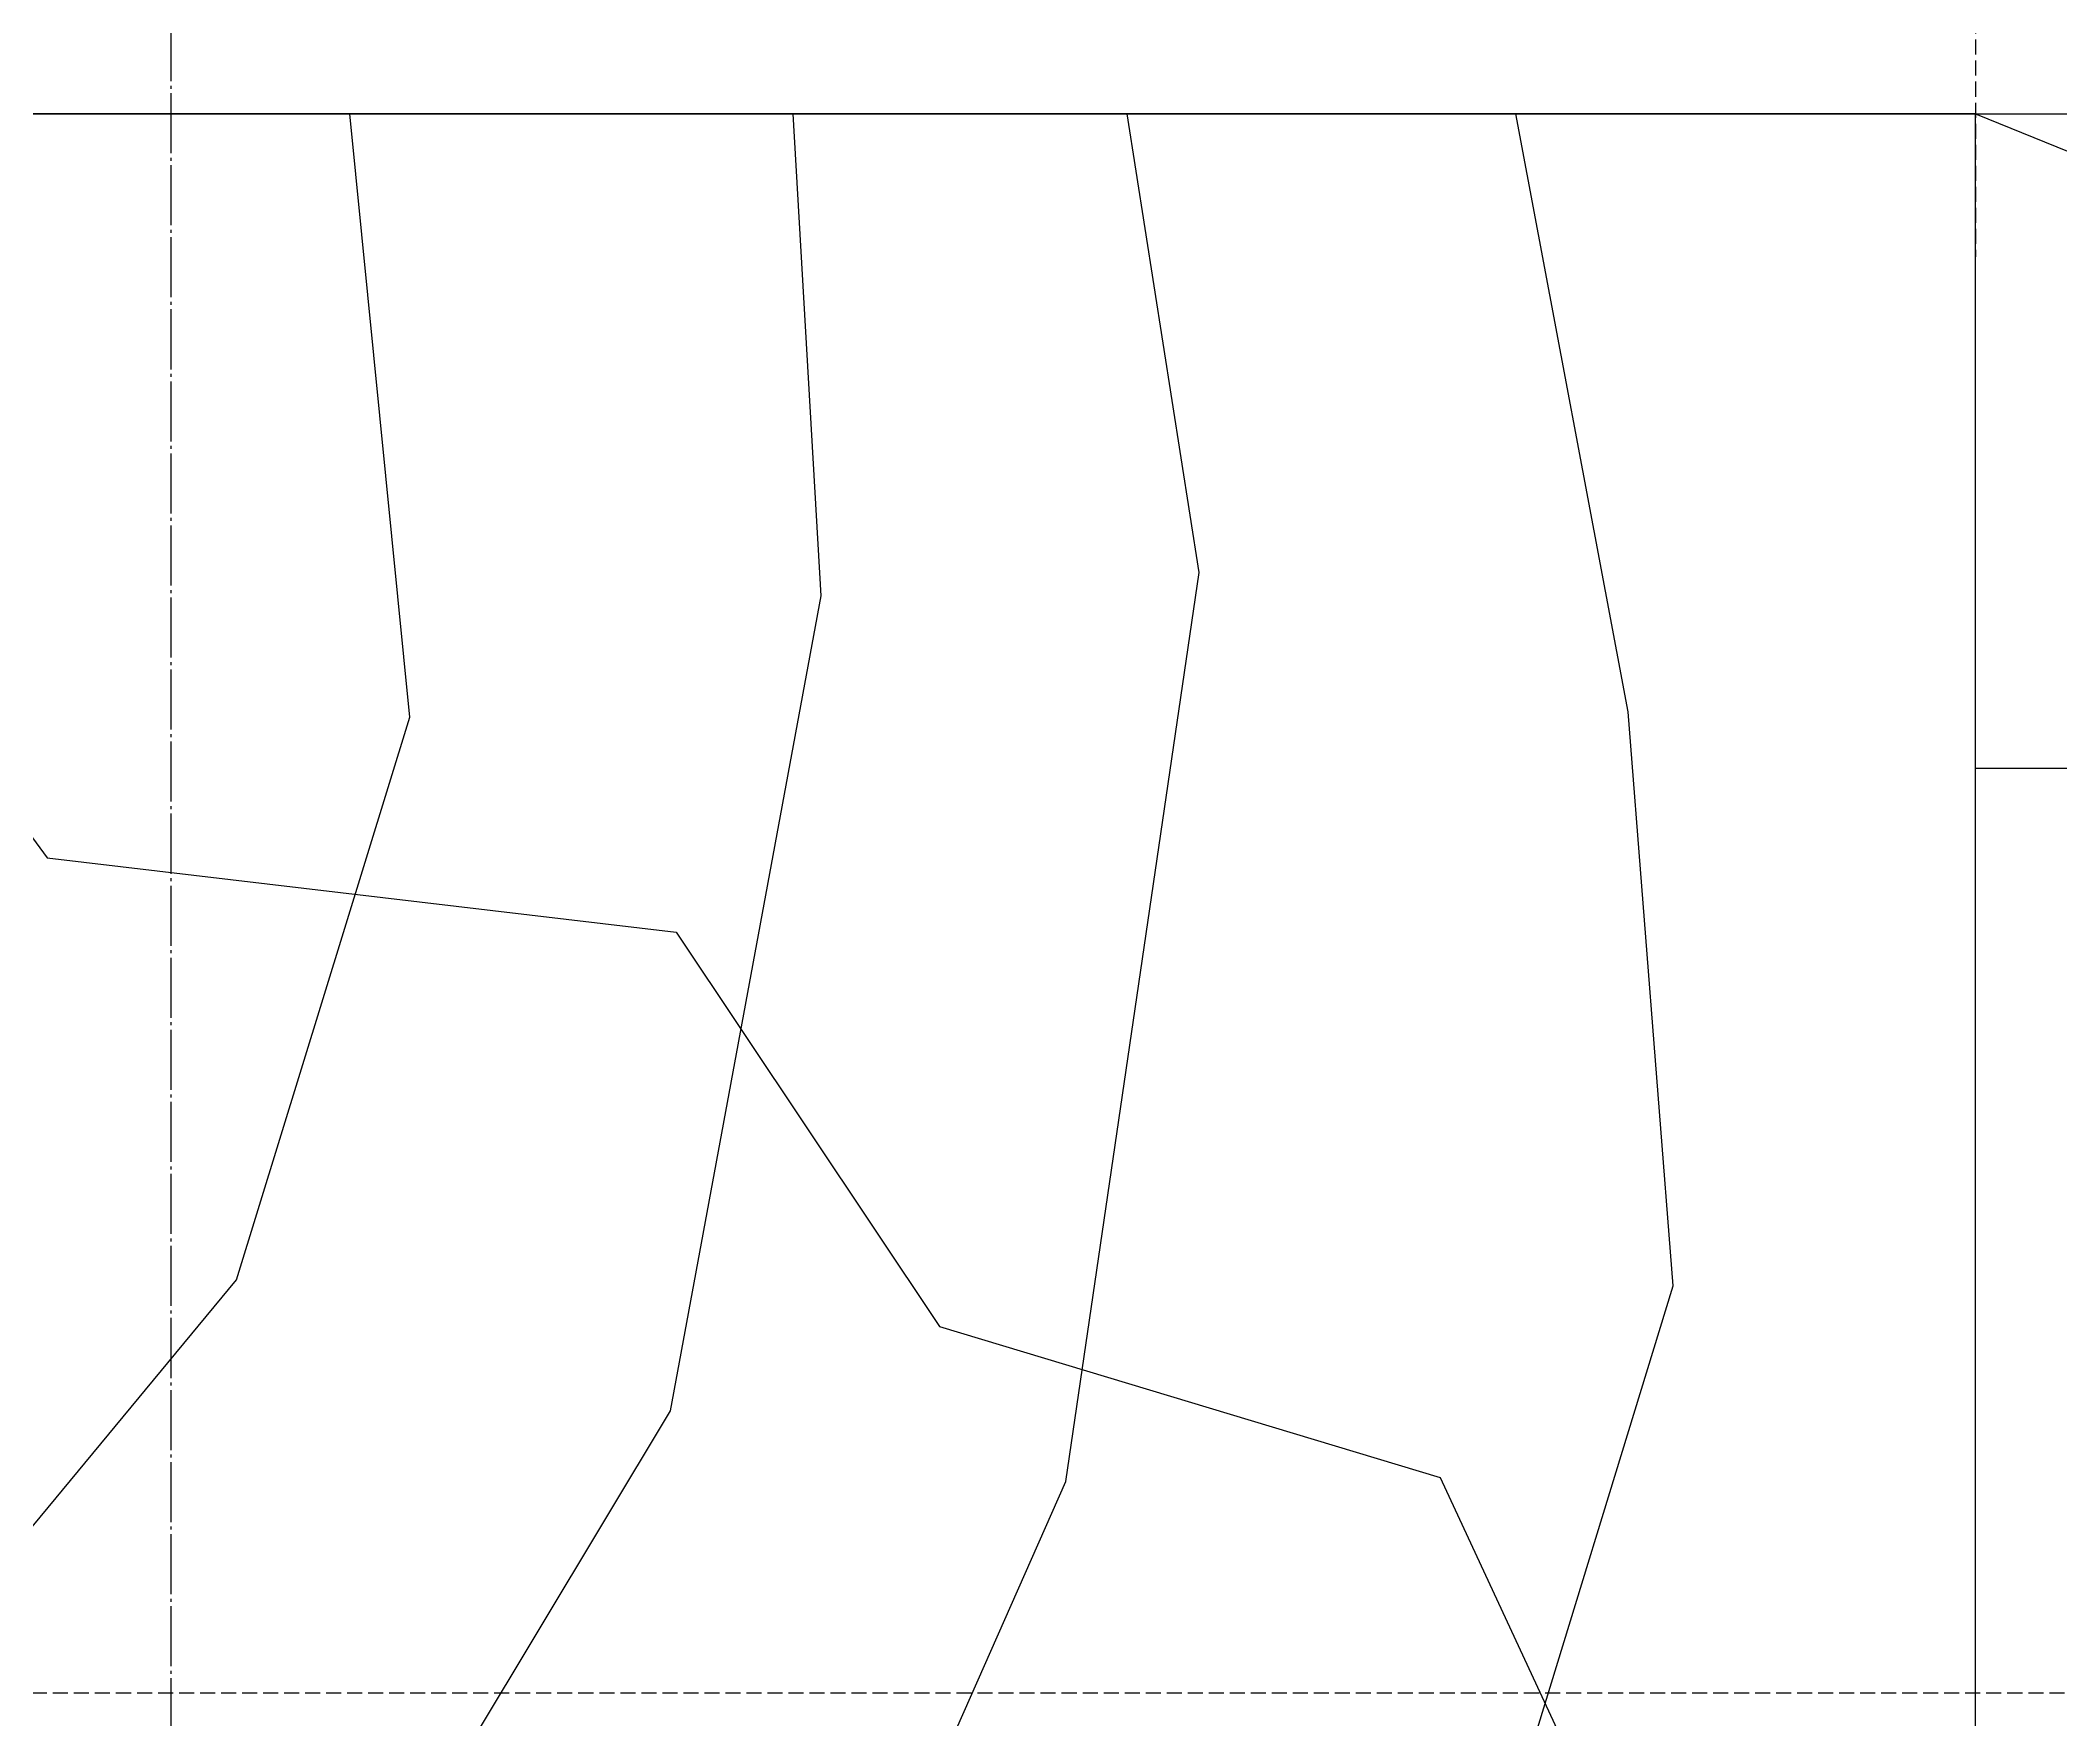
# Model space of a CAD drawing. Header units: millimetres. Extents: x -229914 to 856942, y -268655 to 87212.
# Drawn here: x 418264 to 418936, y -253468 to -252909 of the extents above; entities that cross this region are included whole.
import ezdxf

# ---------------------------------------------------------------- set-up
doc = ezdxf.new("R2010")
doc.units = ezdxf.units.MM
doc.linetypes.add('DASHDOT_axis', pattern=[24, 20, -1.5, 1, -1.5])
doc.linetypes.add('DASHED', pattern=[7, 5, -2, 0])
doc.styles.add('Аннотативный', font='arial.ttf')
doc.dimstyles.new('Копия Аннотативный', dxfattribs={"dimscale": 0, "dimtxt": 2.5, "dimasz": 2.5, "dimexe": 1.25, "dimexo": 0.625, "dimtad": 1, "dimtxsty": 'Аннотативный', "dimblk": 'OBLIQUE', "dimcen": 2.5, "dimadec": 0, "dimazin": 0, "dimtfac": 1, "dimtmove": 0, "dimatfit": 3, "dimldrblk": 'OBLIQUE', "dimfxl": 1, "dimarcsym": 0})

# ---------------------------------------------------------------- blocks, each defined once
blk = doc.blocks.new('_Oblique')
at = {"color": 0, "linetype": 'ByBlock', "lineweight": -2}
blk.add_line((-0.5, -0.5), (0.5, 0.5), dxfattribs=at)
blk = doc.blocks.new('*D1232')
at = {"color": 0, "linetype": 'ByBlock', "lineweight": -2, "transparency": 16777216}
for p, q in [((416415.45, -251488.84), (426239.9, -251488.84)), ((426114.9, -251488.84), (426114.9, -252933.65)), ((417768.61, -252933.65), (426239.9, -252933.65))]:
    blk.add_line(p, q, dxfattribs=at)
at = {"layer": 'Defpoints', "color": 0, "linetype": 'ByBlock', "transparency": 16777216}
for p in [(416352.95, -251488.84), (417706.11, -252933.65), (426114.9, -252933.65)]:
    blk.add_point(p, dxfattribs=at)
at = {"color": 0, "linetype": 'ByBlock', "lineweight": -2, "transparency": 16777216, "xscale": 250, "yscale": 250, "zscale": 250}
for p, rotation in [((426114.9, -251488.84), 90), ((426114.9, -252933.65), 270)]:
    blk.add_blockref('_Oblique', p, dxfattribs=dict(at, rotation=rotation))
at = {"color": 0, "linetype": 'ByBlock', "lineweight": 25, "transparency": 16777216, "insert": (425924.75, -252211.24), "char_height": 250, "attachment_point": 5, "rotation": 90, "style": 'Аннотативный'}
blk.add_mtext('180', dxfattribs=at)

msp = doc.modelspace()

# ---------------------------------------------------------------- linework, layer by layer
at = {"linetype": 'DASHED', "lineweight": 25}
for p, q in [((418908.41662, -252768.88137), (418908.41662, -252981.20956)), ((419239.05145, -253459.65651), (417409.12023, -253459.65651))]:
    msp.add_line(p, q, dxfattribs=at)
at = {"lineweight": 25}
for p, q in [((418649.83782, -253086.43848), (418625.8485, -252933.64655)), ((418908.41662, -252933.64655), (423021.68275, -254594.09739)), ((418157.5944, -253034.37129), (418266.1771, -253181.48303)), ((418908.41662, -253151.56496), (419028.64747, -253151.56496)), ((418266.1771, -253181.48303), (418475.69164, -253206.15921)), ((418475.69164, -253206.15921), (418563.3216, -253337.50023)), ((418563.3216, -253337.50023), (418730.12076, -253387.85472)), ((418730.12076, -253387.85472), (418821.85715, -253585.4418))]:
    msp.add_line(p, q, dxfattribs=at)
at = {"linetype": 'DASHDOT_axis', "lineweight": 25}
msp.add_lwpolyline([(418307.26238, -250790.7172), (418307.26238, -256479.843)], dxfattribs=at)
at = {"lineweight": 25}
msp.add_lwpolyline([(418908.41662, -255037.68638), (418908.41662, -252933.64655), (417706.10815, -252933.64655), (417706.10815, -255037.68638)], close=True, dxfattribs=at)
for points in [[(417706.10815, -254095.03709), (417970.55435, -254140.80034), (418307.26238, -254012.66901), (418604.42843, -253792.10043), (418728.40159, -253583.06032), (418807.73991, -253324.0487), (418792.79217, -253132.74534), (418755.34162, -252933.64655)], [(417706.10815, -253762.76289), (417963.90598, -253794.33907), (418204.3979, -253702.06293), (418364.08441, -253548.26941), (418473.7487, -253365.63955), (418523.94615, -253094.11791), (418514.56821, -252933.64655)], [(417706.10815, -253622.22214), (417951.05616, -253644.05165), (418117.96238, -253577.19142), (418329.23145, -253322.00749), (418386.9608, -253134.5349), (418366.95596, -252933.64655)], [(417706.10815, -253909.46305), (417996.9504, -253933.68085), (418268.45635, -253822.08557), (418503.37602, -253620.05957), (418605.43157, -253389.17269), (418649.83782, -253086.43848)]]:
    msp.add_lwpolyline(points, dxfattribs=at)

# ---------------------------------------------------------------- dimensions: what is measured, and where the dimension line sits
at = {"linetype": 'ByBlock', "lineweight": 25}
dim = msp.add_linear_dim(base=(426114.89685, -252933.64655), p1=(416352.95079, -251488.84183), p2=(417706.10815, -252933.64655), angle=90, text='180', dimstyle='Копия Аннотативный', dxfattribs=at)
dim.commit()
dim.dimension.update_dxf_attribs({"geometry": '*D1232', "text_midpoint": (425924.7536, -252211.24419)})

doc.saveas('drawing.dxf')
